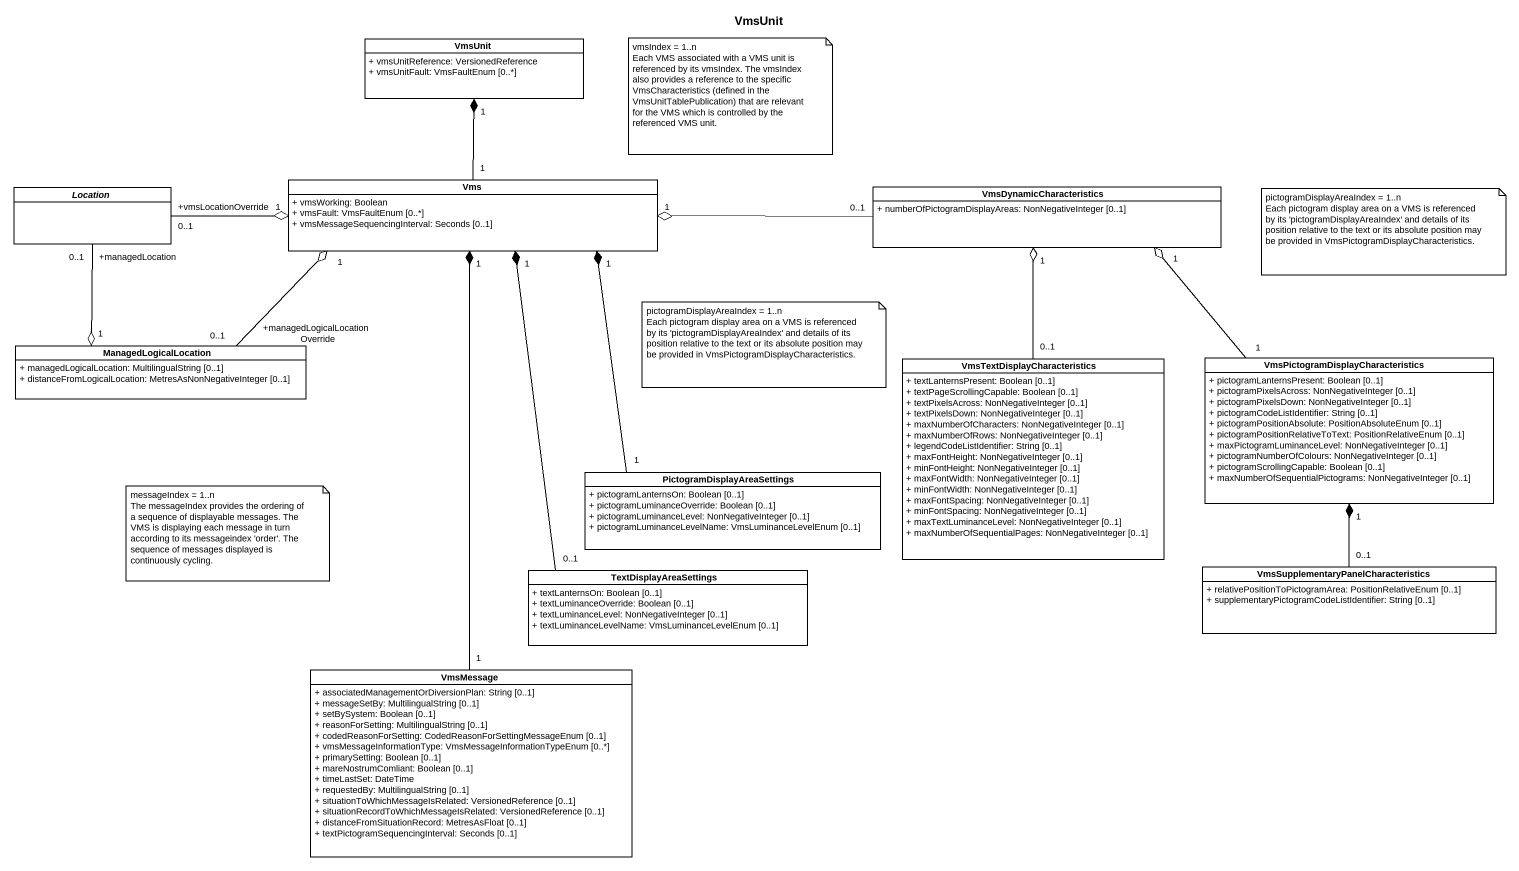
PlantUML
@startuml
title VmsUnit
hide circle
hide empty members
skinparam classAttributeIconSize 0
class VmsUnit {
  + vmsUnitReference: VersionedReference
  + vmsUnitFault: VmsFaultEnum [0..*]
}
abstract class Location
class Vms {
  + vmsWorking: Boolean
  + vmsFault: VmsFaultEnum [0..*]
  + vmsMessageSequencingInterval: Seconds [0..1]
}
class VmsDynamicCharacteristics {
  + numberOfPictogramDisplayAreas: NonNegativeInteger [0..1]
}
class ManagedLogicalLocation {
  + managedLogicalLocation: MultilingualString [0..1]
  + distanceFromLogicalLocation: MetresAsNonNegativeInteger [0..1]
}
class "VmsPictogramDisplayCharacteristics" as VmsPictogramDisplayCharacter {
  + pictogramLanternsPresent: Boolean [0..1]
  + pictogramPixelsAcross: NonNegativeInteger [0..1]
  + pictogramPixelsDown: NonNegativeInteger [0..1]
  + pictogramCodeListIdentifier: String [0..1]
  + pictogramPositionAbsolute: PositionAbsoluteEnum [0..1]
  + pictogramPositionRelativeToText: PositionRelativeEnum [0..1]
  + maxPictogramLuminanceLevel: NonNegativeInteger [0..1]
  + pictogramNumberOfColours: NonNegativeInteger [0..1]
  + pictogramScrollingCapable: Boolean [0..1]
  + maxNumberOfSequentialPictograms: NonNegativeInteger [0..1]
}
class "VmsTextDisplayCharacteristics" as VmsTextDisplayCharacteristic {
  + textLanternsPresent: Boolean [0..1]
  + textPageScrollingCapable: Boolean [0..1]
  + textPixelsAcross: NonNegativeInteger [0..1]
  + textPixelsDown: NonNegativeInteger [0..1]
  + maxNumberOfCharacters: NonNegativeInteger [0..1]
  + maxNumberOfRows: NonNegativeInteger [0..1]
  + legendCodeListIdentifier: String [0..1]
  + maxFontHeight: NonNegativeInteger [0..1]
  + minFontHeight: NonNegativeInteger [0..1]
  + maxFontWidth: NonNegativeInteger [0..1]
  + minFontWidth: NonNegativeInteger [0..1]
  + maxFontSpacing: NonNegativeInteger [0..1]
  + minFontSpacing: NonNegativeInteger [0..1]
  + maxTextLuminanceLevel: NonNegativeInteger [0..1]
  + maxNumberOfSequentialPages: NonNegativeInteger [0..1]
}
class PictogramDisplayAreaSettings {
  + pictogramLanternsOn: Boolean [0..1]
  + pictogramLuminanceOverride: Boolean [0..1]
  + pictogramLuminanceLevel: NonNegativeInteger [0..1]
  + pictogramLuminanceLevelName: VmsLuminanceLevelEnum [0..1]
}
class TextDisplayAreaSettings {
  + textLanternsOn: Boolean [0..1]
  + textLuminanceOverride: Boolean [0..1]
  + textLuminanceLevel: NonNegativeInteger [0..1]
  + textLuminanceLevelName: VmsLuminanceLevelEnum [0..1]
}
class "VmsSupplementaryPanelCharacteristics" as VmsSupplementaryPanelCharact {
  + relativePositionToPictogramArea: PositionRelativeEnum [0..1]
  + supplementaryPictogramCodeListIdentifier: String [0..1]
}
class VmsMessage {
  + associatedManagementOrDiversionPlan: String [0..1]
  + messageSetBy: MultilingualString [0..1]
  + setBySystem: Boolean [0..1]
  + reasonForSetting: MultilingualString [0..1]
  + codedReasonForSetting: CodedReasonForSettingMessageEnum [0..1]
  + vmsMessageInformationType: VmsMessageInformationTypeEnum [0..*]
  + primarySetting: Boolean [0..1]
  + mareNostrumComliant: Boolean [0..1]
  + timeLastSet: DateTime
  + requestedBy: MultilingualString [0..1]
  + situationToWhichMessageIsRelated: VersionedReference [0..1]
  + situationRecordToWhichMessageIsRelated: VersionedReference [0..1]
  + distanceFromSituationRecord: MetresAsFloat [0..1]
  + textPictogramSequencingInterval: Seconds [0..1]
}
Location "+vmsLocationOverride\n0..1" -right-o "1" Vms
Location "+managedLocation\n0..1" --o "1" ManagedLogicalLocation
Vms "1" -up-* "1" VmsUnit
VmsDynamicCharacteristics "0..1" -left-o "1" Vms
ManagedLogicalLocation "+managedLogicalLocationOverride\n0..1" -right-o "1" Vms
VmsPictogramDisplayCharacter "1" -up-o "1" VmsDynamicCharacteristics
VmsTextDisplayCharacteristic "0..1" -up-o "1" VmsDynamicCharacteristics
PictogramDisplayAreaSettings "1" -up-* "1" Vms
TextDisplayAreaSettings "0..1" -up-* "1" Vms
VmsSupplementaryPanelCharact "0..1" -up-* "1" VmsPictogramDisplayCharacter
VmsMessage "1" -up-* "1" Vms
note as N1
  vmsIndex = 1..n
  Each VMS associated with a VMS unit is referenced by its vmsIndex. The vmsIndex also provides a reference to the specific VmsCharacteristics (defined in the VmsUnitTablePublication) that are relevant for the VMS which is controlled by the referenced VMS unit.
end note
note as N2
  pictogramDisplayAreaIndex = 1..n
  Each pictogram display area on a VMS is referenced by its 'pictogramDisplayAreaIndex' and details of its position relative to the text or its absolute position may be provided in VmsPictogramDisplayCharacteristics.
end note
note as N3
  pictogramDisplayAreaIndex = 1..n
  Each pictogram display area on a VMS is referenced by its 'pictogramDisplayAreaIndex' and details of its position relative to the text or its absolute position may be provided in VmsPictogramDisplayCharacteristics.
end note
note as N4
  messageIndex = 1..n
  The messageIndex provides the ordering of a sequence of displayable messages. The VMS is displaying each message in turn according to its messageindex 'order'. The sequence of messages displayed is continuously cycling.
end note
@enduml
